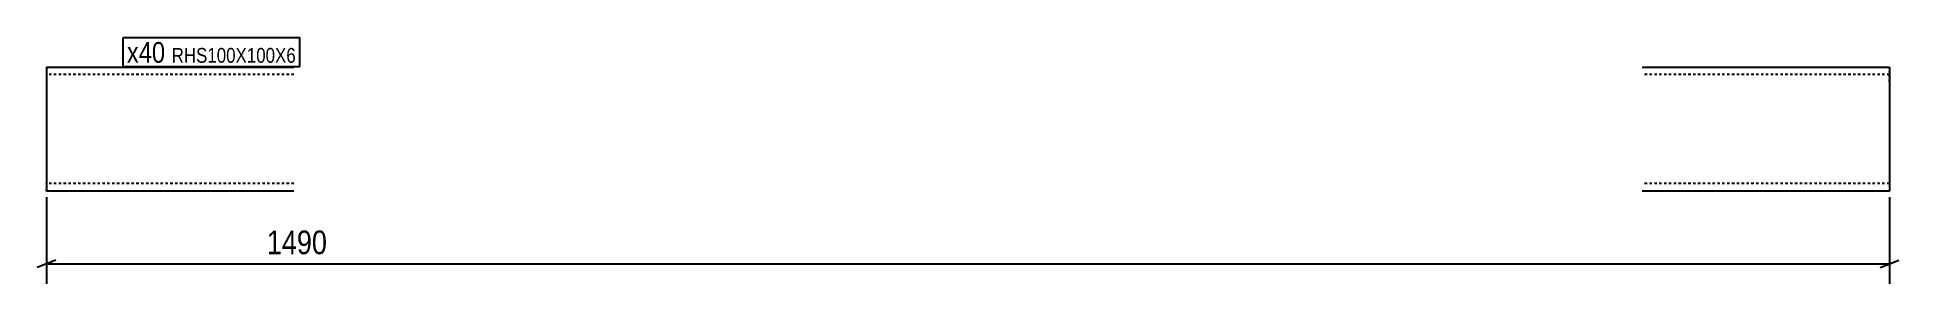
# Model space of a CAD drawing. Header units: millimetres. Extents: x 15 to 1520, y 15 to 214.
import ezdxf

# ---------------------------------------------------------------- set-up
doc = ezdxf.new("R2010")
doc.units = ezdxf.units.MM
doc.linetypes.add('DXK_LINE_DOT2', pattern=[3.9198, 1.9599, -1.9599])
for name, color, linetype in [('MÅLSÆTNING', 7, 'Continuous'), ('STÅL', 7, 'Continuous'), ('TEKST', 7, 'Continuous')]:
    doc.layers.add(name, color=color, linetype=linetype)
doc.styles.add('Arial Narrow', font='ARIALN.TTF', dxfattribs={"height": 0.2})

msp = doc.modelspace()

# ---------------------------------------------------------------- linework, layer by layer
at = {"layer": 'MÅLSÆTNING', "color": 7, "linetype": 'Continuous'}
for p, q in [((22.5, 84.8), (22.5, 15)), ((1512.5, 84.8), (1512.5, 15)), ((30, 34), (15, 28)), ((22.5, 31), (1512.5, 31)), ((1505, 28), (1520, 34))]:
    msp.add_line(p, q, dxfattribs=at)
at = {"layer": 'STÅL', "color": 2, "linetype": 'Continuous'}
for p, q in [((22.5, 189.8), (22.5, 177.8)), ((22.5, 189.8), (222.5, 189.8)), ((1312.5, 189.8), (1512.5, 189.8)), ((1512.5, 189.8), (1512.5, 188.9)), ((1512.5, 188.9), (1512.5, 177.8)), ((22.5, 177.8), (22.5, 101.8)), ((1512.5, 177.8), (1512.5, 89.8)), ((22.5, 101.8), (22.5, 90.7)), ((22.5, 89.8), (22.5, 90.7)), ((222.5, 89.8), (22.5, 89.8)), ((1512.5, 89.8), (1312.5, 89.8))]:
    msp.add_line(p, q, dxfattribs=at)
at = {"layer": 'STÅL', "color": 7, "linetype": 'DXK_LINE_DOT2'}
for p, q in [((222.5, 183.8), (22.5, 183.8)), ((1512.5, 183.8), (1312.5, 183.8)), ((1512.5, 177.8), (1512.5, 186.3)), ((22.5, 95.8), (22.5, 96.3)), ((222.5, 95.8), (22.5, 95.8)), ((1512.5, 95.8), (1312.5, 95.8)), ((1512.5, 95.8), (1512.5, 96.3))]:
    msp.add_line(p, q, dxfattribs=at)

# ---------------------------------------------------------------- next in the draw order: wipeouts: each hides what was drawn before it
at = {"color": 0}
for points, layer in [([(1338.4, 34.8), (1338.4, 62.8), (196.6, 62.8), (196.6, 34.8)], 'MÅLSÆTNING'), ([(118.4, 193.3), (118.4, 210.8), (87.5, 210.8), (87.5, 193.3)], 'TEKST')]:
    msp.add_wipeout(points, dxfattribs=at).dxf.layer = layer

# ---------------------------------------------------------------- next in the draw order: texts
at = {"layer": 'MÅLSÆTNING', "color": 3, "style": 'Arial Narrow'}
msp.add_text('1490', height=19.09, dxfattribs=at).set_placement((200.6, 38.8))

# ---------------------------------------------------------------- next in the draw order: wipeouts: each hides what was drawn before it
at = {"color": 0}
msp.add_wipeout([(118.4, 193.3), (118.4, 210.8), (87.5, 210.8), (87.5, 193.3)], dxfattribs=at).dxf.layer = 'TEKST'

# ---------------------------------------------------------------- next in the draw order: linework, layer by layer
at = {"layer": 'TEKST', "color": 7, "linetype": 'Continuous'}
for p, q in [((84.5, 213.8), (227.2, 213.8)), ((84.5, 190.3), (84.5, 213.8))]:
    msp.add_line(p, q, dxfattribs=at)

# ---------------------------------------------------------------- next in the draw order: wipeouts: each hides what was drawn before it
at = {"color": 0}
msp.add_wipeout([(224.2, 193.3), (224.2, 205.8), (123.7, 205.8), (123.7, 193.3)], dxfattribs=at).dxf.layer = 'TEKST'

# ---------------------------------------------------------------- next in the draw order: wipeouts: each hides what was drawn before it
msp.add_wipeout([(224.2, 193.3), (224.2, 205.8), (123.7, 205.8), (123.7, 193.3)], dxfattribs=at).dxf.layer = 'TEKST'

# ---------------------------------------------------------------- next in the draw order: linework, layer by layer
at = {"layer": 'TEKST', "color": 7, "linetype": 'Continuous'}
for p, q in [((227.2, 190.3), (227.2, 213.8)), ((84.5, 190.3), (227.2, 190.3))]:
    msp.add_line(p, q, dxfattribs=at)

# ---------------------------------------------------------------- next in the draw order: texts
at = {"layer": 'TEKST', "color": 3, "style": 'Arial Narrow'}
for s, height, p in [('x40', 16.7, (87.5, 193.3)), ('RHS100X100X6', 11.93, (123.7, 193.3))]:
    msp.add_text(s, height=height, dxfattribs=at).set_placement(p)

doc.saveas('drawing.dxf')
